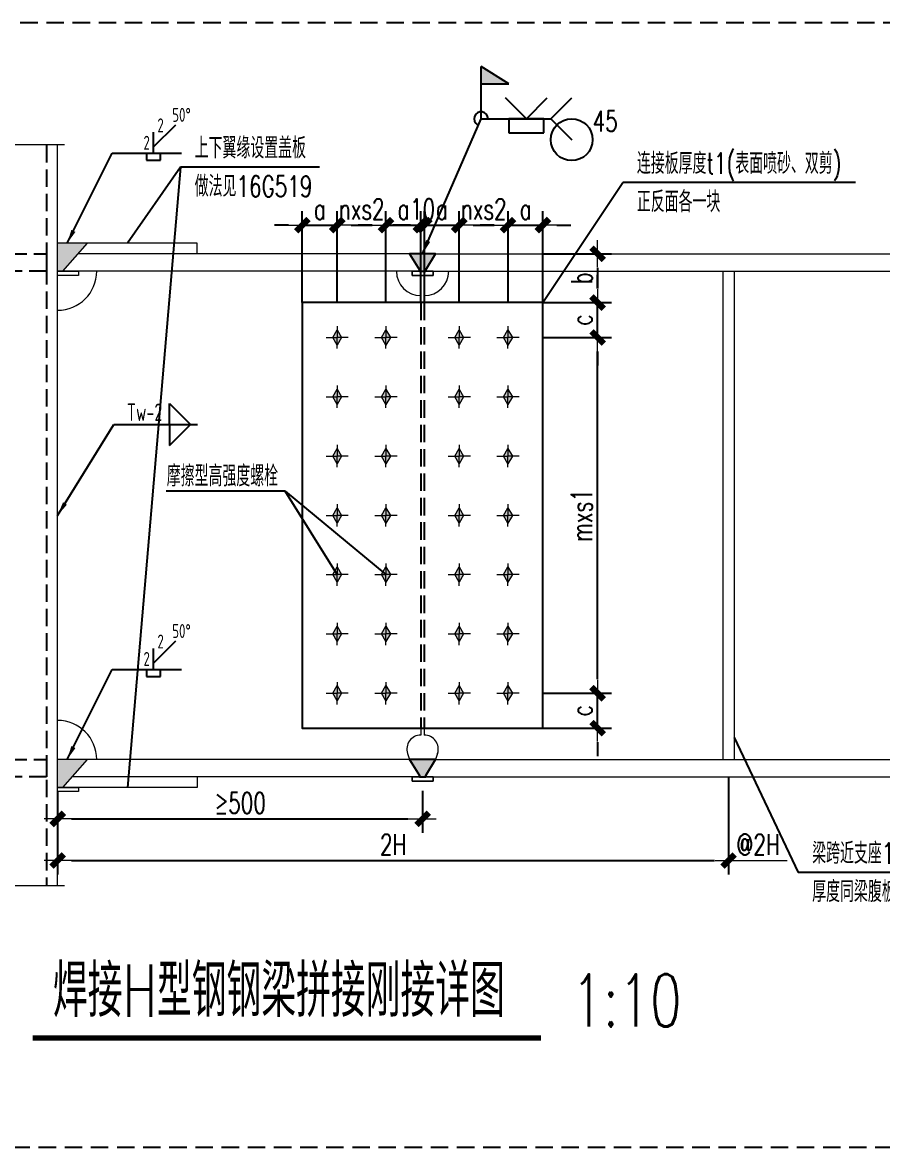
# Model space of a CAD drawing. Extents: x -1201378 to 2367219, y -619313 to 244905.
# Drawn here: x 485517 to 497851, y -420116 to -403988 of the extents above; entities that cross this region are included whole.
import ezdxf
from ezdxf.enums import TextEntityAlignment as Align

# ---------------------------------------------------------------- set-up
doc = ezdxf.new("R2010")
doc.units = 0
doc.header["$LTSCALE"] = 1000
for name, pattern in [('ACAD_ISO04W100', [30, 24, -3, 0, -3]), ('DASH', [0.35, 0.25, -0.1]), ('HIDDEN', [0.375, 0.25, -0.125])]:
    doc.linetypes.add(name, pattern=pattern)
doc.layers.get('0').update_dxf_attribs({"linetype": 'CONTINUOUS'})
doc.layers.get('Defpoints').update_dxf_attribs({"linetype": 'CONTINUOUS'})
for name, color, linetype, lineweight in [('S-dim', 81, 'CONTINUOUS', 0), ('S-GEN-TEXT', 41, 'CONTINUOUS', 13), ('中心线', 1, 'ACAD_ISO04W100', 0), ('主梁', 4, 'CONTINUOUS', 0), ('截断线', 7, 'CONTINUOUS', 0), ('柱', 2, 'CONTINUOUS', 0), ('螺栓', 8, 'CONTINUOUS', 0), ('连接板', 6, 'CONTINUOUS', 0)]:
    doc.layers.add(name, color=color, linetype=linetype, lineweight=lineweight)
for name, color, linetype in [('S-SHAPE2', 165, 'HIDDEN'), ('S-SS', 111, 'CONTINUOUS'), ('STXT_HF', 7, 'CONTINUOUS'), ('STXT_HF_TEXT', 7, 'CONTINUOUS'), ('拼接板', 41, 'CONTINUOUS')]:
    doc.layers.add(name, color=color, linetype=linetype)
doc.styles.add('K1', font='tj-romans1.shx', dxfattribs={"width": 0.7, "height": 500, "bigfont": 'tj-hztxt.shx'})
doc.styles.add('MSteel', font='tj-romand1.shx', dxfattribs={"width": 0.8, "bigfont": 'tj-hztxt.shx'})
doc.styles.add('SS1', font='tj-romans1.shx', dxfattribs={"width": 0.7, "bigfont": 'tj-hztxt1.shx'})
doc.styles.add('TSSD_Label', font='tssdeng.shx', dxfattribs={"width": 0.7, "bigfont": 'hztxt.shx'})
doc.dimstyles.new('MSteel_100.0_100.0_3.0', dxfattribs={"dimtxt": 300, "dimasz": 100, "dimexe": 100, "dimexo": 100, "dimgap": 100, "dimtad": 3, "dimdec": 0, "dimzin": 0, "dimdsep": 46, "dimtxsty": 'MSteel', "dimblk": 'ARCHTICK', "dimcen": 0.09, "dimadec": 0, "dimazin": 0, "dimtfac": 1, "dimtdec": 4, "dimtix": 1, "dimtmove": 2, "dimatfit": 3, "dimfxl": 1, "dimtolj": 1, "dimtzin": 0, "dimarcsym": 0})
doc.dimstyles.new('S-100', dxfattribs={"dimscale": 100, "dimtxt": 3, "dimasz": 2, "dimexe": 2, "dimexo": 0, "dimgap": 0.8, "dimtad": 1, "dimdec": 0, "dimzin": 0, "dimdsep": 46, "dimtxsty": 'SS1', "dimblk1": 'TT', "dimblk2": 'TT', "dimsah": 1, "dimcen": 1, "dimclrd": 256, "dimclre": 256, "dimclrt": 256, "dimadec": 0, "dimazin": 0, "dimtfac": 1, "dimtdec": 0, "dimtix": 1, "dimtmove": 2, "dimatfit": 0, "dimldrblk": 'TT', "dimfxl": 2, "dimtolj": 1, "dimtzin": 0, "dimarcsym": 0})
doc.dimstyles.new('TSSD_LEADER_STYLE_200.0', dxfattribs={"dimtxt": 0.18, "dimasz": 200, "dimexe": 0.18, "dimexo": 0.0625, "dimgap": 0.09, "dimtad": 0, "dimtih": 1, "dimtoh": 1, "dimdec": 4, "dimzin": 0, "dimdsep": 46, "dimtxsty": 'Standard', "dimcen": 0.09, "dimadec": 0, "dimazin": 0, "dimtfac": 1, "dimtdec": 4, "dimtofl": 0, "dimtmove": 0, "dimatfit": 3, "dimfxl": 1, "dimtolj": 1, "dimtzin": 0, "dimarcsym": 0})

# ---------------------------------------------------------------- blocks, each defined once
blk = doc.blocks.new('_ArchTick')
at = {"color": 0, "linetype": 'ByBlock', "const_width": 0.5}
blk.add_lwpolyline([(-0.71, -0.71), (0.71, 0.71)], dxfattribs=at)
blk = doc.blocks.new('TT')
blk.add_line((-0.969, 0), (0.969, 0))
at = {"const_width": 0.45}
blk.add_lwpolyline([(-0.442, -0.442), (0.442, 0.442)], dxfattribs=at)
blk = doc.blocks.new('*D6674')
at = {"layer": 'Defpoints', "color": 0, "transparency": 16777216}
for p in [(338311, -520111), (339096, -520111), (338311, -520611)]:
    blk.add_point(p, dxfattribs=at)
at = {"layer": 'S-dim', "lineweight": -2, "transparency": 16777216}
for p, q in [((339096, -519911), (339096, -519711)), ((338311, -520111), (339296, -520111)), ((339096, -520611), (339096, -520111)), ((338311, -520611), (339296, -520611)), ((339096, -520811), (339096, -521011))]:
    blk.add_line(p, q, dxfattribs=at)
at = {"layer": 'S-dim', "lineweight": -2, "transparency": 16777216, "xscale": 200, "yscale": 200, "zscale": 200}
for p, rotation in [((339096, -520111), 270), ((339096, -520611), 90)]:
    blk.add_blockref('TT', p, dxfattribs=dict(at, rotation=rotation))
at = {"layer": 'S-dim', "transparency": 16777216, "insert": (338866, -520361), "char_height": 300, "attachment_point": 5, "rotation": 90, "style": 'SS1'}
blk.add_mtext('\\A1;c', dxfattribs=at)
blk = doc.blocks.new('*D6675')
at = {"layer": 'Defpoints', "color": 0, "transparency": 16777216}
for p in [(338311, -515011), (339096, -515011), (338311, -520111)]:
    blk.add_point(p, dxfattribs=at)
at = {"layer": 'S-dim', "lineweight": -2, "transparency": 16777216}
for p, q in [((338311, -515011), (339296, -515011)), ((339096, -519911), (339096, -515211)), ((338311, -520111), (339296, -520111))]:
    blk.add_line(p, q, dxfattribs=at)
at = {"layer": 'S-dim', "lineweight": -2, "transparency": 16777216, "xscale": 200, "yscale": 200, "zscale": 200}
for p, rotation in [((339096, -515011), 90), ((339096, -520111), 270)]:
    blk.add_blockref('TT', p, dxfattribs=dict(at, rotation=rotation))
at = {"layer": 'S-dim', "transparency": 16777216, "insert": (338866, -517561), "char_height": 300, "attachment_point": 5, "rotation": 90, "style": 'SS1'}
blk.add_mtext('\\A1;mxs1', dxfattribs=at)
blk = doc.blocks.new('*D6676')
at = {"layer": 'Defpoints', "color": 0, "transparency": 16777216}
for p in [(338311, -514511), (339096, -514511), (338311, -515011)]:
    blk.add_point(p, dxfattribs=at)
at = {"layer": 'S-dim', "lineweight": -2, "transparency": 16777216}
for p, q in [((339096, -514311), (339096, -514111)), ((338311, -514511), (339296, -514511)), ((339096, -515011), (339096, -514511)), ((338311, -515011), (339296, -515011)), ((339096, -515211), (339096, -515411))]:
    blk.add_line(p, q, dxfattribs=at)
at = {"layer": 'S-dim', "lineweight": -2, "transparency": 16777216, "xscale": 200, "yscale": 200, "zscale": 200}
for p, rotation in [((339096, -514511), 270), ((339096, -515011), 90)]:
    blk.add_blockref('TT', p, dxfattribs=dict(at, rotation=rotation))
at = {"layer": 'S-dim', "transparency": 16777216, "insert": (338866, -514761), "char_height": 300, "attachment_point": 5, "rotation": 90, "style": 'SS1'}
blk.add_mtext('\\A1;c', dxfattribs=at)
blk = doc.blocks.new('*D6668')
at = {"layer": 'Defpoints', "color": 0, "transparency": 16777216}
for p in [(338311, -513811), (338311, -514511), (339096, -514511)]:
    blk.add_point(p, dxfattribs=at)
at = {"layer": 'S-dim', "lineweight": -2, "transparency": 16777216}
for p, q in [((338311, -513811), (339296, -513811)), ((339096, -514011), (339096, -514311)), ((338311, -514511), (339296, -514511))]:
    blk.add_line(p, q, dxfattribs=at)
at = {"layer": 'S-dim', "lineweight": -2, "transparency": 16777216, "xscale": 200, "yscale": 200, "zscale": 200}
for p, rotation in [((339096, -513811), 90), ((339096, -514511), 270)]:
    blk.add_blockref('TT', p, dxfattribs=dict(at, rotation=rotation))
at = {"layer": 'S-dim', "transparency": 16777216, "insert": (338866, -514161), "char_height": 300, "attachment_point": 5, "rotation": 90, "style": 'SS1'}
blk.add_mtext('\\A1;b', dxfattribs=at)
blk = doc.blocks.new('*D6669')
at = {"layer": 'Defpoints', "color": 0, "transparency": 16777216}
for p in [(335361, -513401), (334861, -514511), (335361, -514511)]:
    blk.add_point(p, dxfattribs=at)
at = {"layer": 'S-dim', "lineweight": -2, "transparency": 16777216}
for p, q in [((334861, -514511), (334861, -513201)), ((335361, -514511), (335361, -513201)), ((334661, -513401), (334461, -513401)), ((334861, -513401), (335361, -513401)), ((335561, -513401), (335761, -513401))]:
    blk.add_line(p, q, dxfattribs=at)
at = {"layer": 'S-dim', "lineweight": -2, "transparency": 16777216, "xscale": 200, "yscale": 200, "zscale": 200}
blk.add_blockref('TT', (334861, -513401), dxfattribs=at)
at = {"layer": 'S-dim', "lineweight": -2, "transparency": 16777216, "xscale": 200, "yscale": 200, "zscale": 200, "rotation": 180}
blk.add_blockref('TT', (335361, -513401), dxfattribs=at)
at = {"layer": 'S-dim', "transparency": 16777216, "insert": (335111, -513171), "char_height": 300, "attachment_point": 5, "style": 'SS1'}
blk.add_mtext('\\A1;a', dxfattribs=at)
blk = doc.blocks.new('*D6582')
at = {"layer": 'Defpoints', "color": 0, "transparency": 16777216}
for p in [(336611, -513401), (336561, -514511), (336611, -514511)]:
    blk.add_point(p, dxfattribs=at)
at = {"layer": 'S-dim', "lineweight": -2, "transparency": 16777216}
for p, q in [((336561, -514511), (336561, -513201)), ((336611, -514511), (336611, -513201)), ((336361, -513401), (336161, -513401)), ((336561, -513401), (336611, -513401)), ((336811, -513401), (337011, -513401))]:
    blk.add_line(p, q, dxfattribs=at)
at = {"layer": 'S-dim', "lineweight": -2, "transparency": 16777216, "xscale": 200, "yscale": 200, "zscale": 200}
blk.add_blockref('TT', (336561, -513401), dxfattribs=at)
at = {"layer": 'S-dim', "lineweight": -2, "transparency": 16777216, "xscale": 200, "yscale": 200, "zscale": 200, "rotation": 180}
blk.add_blockref('TT', (336611, -513401), dxfattribs=at)
at = {"layer": 'S-dim', "transparency": 16777216, "insert": (336586, -513171), "char_height": 300, "attachment_point": 5, "style": 'SS1'}
blk.add_mtext('\\A1;10', dxfattribs=at)
blk = doc.blocks.new('*D6583')
at = {"layer": 'Defpoints', "color": 0, "transparency": 16777216}
for p in [(337111, -513401), (336611, -514511), (337111, -514511)]:
    blk.add_point(p, dxfattribs=at)
at = {"layer": 'S-dim', "lineweight": -2, "transparency": 16777216}
for p, q in [((336611, -514511), (336611, -513201)), ((337111, -514511), (337111, -513201)), ((336411, -513401), (336211, -513401)), ((336611, -513401), (337111, -513401)), ((337311, -513401), (337511, -513401))]:
    blk.add_line(p, q, dxfattribs=at)
at = {"layer": 'S-dim', "lineweight": -2, "transparency": 16777216, "xscale": 200, "yscale": 200, "zscale": 200}
blk.add_blockref('TT', (336611, -513401), dxfattribs=at)
at = {"layer": 'S-dim', "lineweight": -2, "transparency": 16777216, "xscale": 200, "yscale": 200, "zscale": 200, "rotation": 180}
blk.add_blockref('TT', (337111, -513401), dxfattribs=at)
at = {"layer": 'S-dim', "transparency": 16777216, "insert": (336861, -513171), "char_height": 300, "attachment_point": 5, "style": 'SS1'}
blk.add_mtext('\\A1;a', dxfattribs=at)
blk = doc.blocks.new('*D6670')
at = {"layer": 'Defpoints', "color": 0, "transparency": 16777216}
for p in [(337811, -513401), (337111, -514511), (337811, -514511)]:
    blk.add_point(p, dxfattribs=at)
at = {"layer": 'S-dim', "lineweight": -2, "transparency": 16777216}
for p, q in [((337111, -514511), (337111, -513201)), ((337811, -514511), (337811, -513201)), ((337311, -513401), (337611, -513401))]:
    blk.add_line(p, q, dxfattribs=at)
at = {"layer": 'S-dim', "lineweight": -2, "transparency": 16777216, "xscale": 200, "yscale": 200, "zscale": 200, "rotation": 180}
blk.add_blockref('TT', (337111, -513401), dxfattribs=at)
at = {"layer": 'S-dim', "lineweight": -2, "transparency": 16777216, "xscale": 200, "yscale": 200, "zscale": 200}
blk.add_blockref('TT', (337811, -513401), dxfattribs=at)
at = {"layer": 'S-dim', "transparency": 16777216, "insert": (337461, -513171), "char_height": 300, "attachment_point": 5, "style": 'SS1'}
blk.add_mtext('\\A1;nxs2', dxfattribs=at)
blk = doc.blocks.new('*D6584')
at = {"layer": 'Defpoints', "color": 0, "transparency": 16777216}
for p in [(338311, -513401), (337811, -514511), (338311, -514511)]:
    blk.add_point(p, dxfattribs=at)
at = {"layer": 'S-dim', "lineweight": -2, "transparency": 16777216}
for p, q in [((337811, -514511), (337811, -513201)), ((338311, -514511), (338311, -513201)), ((337611, -513401), (337411, -513401)), ((337811, -513401), (338311, -513401)), ((338511, -513401), (338711, -513401))]:
    blk.add_line(p, q, dxfattribs=at)
at = {"layer": 'S-dim', "lineweight": -2, "transparency": 16777216, "xscale": 200, "yscale": 200, "zscale": 200}
blk.add_blockref('TT', (337811, -513401), dxfattribs=at)
at = {"layer": 'S-dim', "lineweight": -2, "transparency": 16777216, "xscale": 200, "yscale": 200, "zscale": 200, "rotation": 180}
blk.add_blockref('TT', (338311, -513401), dxfattribs=at)
at = {"layer": 'S-dim', "transparency": 16777216, "insert": (338061, -513171), "char_height": 300, "attachment_point": 5, "style": 'SS1'}
blk.add_mtext('\\A1;a', dxfattribs=at)
blk = doc.blocks.new('*D6671')
at = {"layer": 'Defpoints', "color": 0, "transparency": 16777216}
for p in [(336061, -513401), (335361, -514511), (336061, -514511)]:
    blk.add_point(p, dxfattribs=at)
at = {"layer": 'S-dim', "lineweight": -2, "transparency": 16777216}
for p, q in [((335361, -514511), (335361, -513201)), ((336061, -514511), (336061, -513201)), ((335561, -513401), (335861, -513401))]:
    blk.add_line(p, q, dxfattribs=at)
at = {"layer": 'S-dim', "lineweight": -2, "transparency": 16777216, "xscale": 200, "yscale": 200, "zscale": 200, "rotation": 180}
blk.add_blockref('TT', (335361, -513401), dxfattribs=at)
at = {"layer": 'S-dim', "lineweight": -2, "transparency": 16777216, "xscale": 200, "yscale": 200, "zscale": 200}
blk.add_blockref('TT', (336061, -513401), dxfattribs=at)
at = {"layer": 'S-dim', "transparency": 16777216, "insert": (335711, -513171), "char_height": 300, "attachment_point": 5, "style": 'SS1'}
blk.add_mtext('\\A1;nxs2', dxfattribs=at)
blk = doc.blocks.new('*D6585')
at = {"layer": 'Defpoints', "color": 0, "transparency": 16777216}
for p in [(336561, -513401), (336061, -514511), (336561, -514511)]:
    blk.add_point(p, dxfattribs=at)
at = {"layer": 'S-dim', "lineweight": -2, "transparency": 16777216}
for p, q in [((336061, -514511), (336061, -513201)), ((336561, -514511), (336561, -513201)), ((335861, -513401), (335661, -513401)), ((336061, -513401), (336561, -513401)), ((336761, -513401), (336961, -513401))]:
    blk.add_line(p, q, dxfattribs=at)
at = {"layer": 'S-dim', "lineweight": -2, "transparency": 16777216, "xscale": 200, "yscale": 200, "zscale": 200}
blk.add_blockref('TT', (336061, -513401), dxfattribs=at)
at = {"layer": 'S-dim', "lineweight": -2, "transparency": 16777216, "xscale": 200, "yscale": 200, "zscale": 200, "rotation": 180}
blk.add_blockref('TT', (336561, -513401), dxfattribs=at)
at = {"layer": 'S-dim', "transparency": 16777216, "insert": (336311, -513171), "char_height": 300, "attachment_point": 5, "style": 'SS1'}
blk.add_mtext('\\A1;a', dxfattribs=at)
blk = doc.blocks.new('_WELD001')
at = {"linetype": 'ByBlock'}
blk.add_hatch(color=0, dxfattribs=at).paths.add_polyline_path([(0, 1.5), (0, 1), (0.8, 1)])
at = {"color": 0, "linetype": 'ByBlock'}
for p, q in [((0, 0), (0, 1.5)), ((0.8, 1), (0, 1.5)), ((0, 1), (0.8, 1))]:
    blk.add_line(p, q, dxfattribs=at)
blk = doc.blocks.new('*D6672')
at = {"layer": 'Defpoints', "color": 0, "transparency": 16777216}
for p in [(331352, -521508), (336586, -521508), (336586, -521913)]:
    blk.add_point(p, dxfattribs=at)
at = {"layer": 'S-dim', "lineweight": -2, "transparency": 16777216}
for p, q in [((331352, -521508), (331352, -522113)), ((336586, -521508), (336586, -522113)), ((331552, -521913), (336386, -521913))]:
    blk.add_line(p, q, dxfattribs=at)
at = {"layer": 'S-dim', "lineweight": -2, "transparency": 16777216, "xscale": 200, "yscale": 200, "zscale": 200, "rotation": 180}
blk.add_blockref('TT', (331352, -521913), dxfattribs=at)
at = {"layer": 'S-dim', "lineweight": -2, "transparency": 16777216, "xscale": 200, "yscale": 200, "zscale": 200}
blk.add_blockref('TT', (336586, -521913), dxfattribs=at)
at = {"layer": 'S-dim', "transparency": 16777216, "insert": (333969, -521683), "char_height": 300, "attachment_point": 5, "style": 'SS1'}
blk.add_mtext('\\A1;≥500', dxfattribs=at)
blk = doc.blocks.new('_WELD008')
at = {"color": 0, "linetype": 'ByBlock'}
for p, q in [((0, 0.3), (1.061, 1.361)), ((0, 0), (0, 1))]:
    blk.add_line(p, q, dxfattribs=at)
for tag, p in [('C', (1.286, 1.416)), ('B', (0.288, 0.856)), ('A', (-0.303, -0.009))]:
    blk.add_attdef(tag, text='', height=0.8, dxfattribs=at).set_placement(p, align=Align.CENTER)
blk = doc.blocks.new('_WELD002')
at = {"color": 0, "linetype": 'ByBlock'}
for p, q in [((0.5, 1), (0, 1)), ((0.5, 0), (0.5, 1)), ((0, 0), (0.5, 0))]:
    blk.add_line(p, q, dxfattribs=at)
blk = doc.blocks.new('_WELD004')
at = {"color": 0, "linetype": 'ByBlock'}
for p, q in [((0, 1), (1, 0)), ((0, 0), (0, 1))]:
    blk.add_line(p, q, dxfattribs=at)
blk = doc.blocks.new('*D6673')
at = {"layer": 'Defpoints', "color": 0, "transparency": 16777216}
for p in [(340974, -521311), (331352, -522105), (340974, -522510)]:
    blk.add_point(p, dxfattribs=at)
at = {"layer": 'S-dim', "lineweight": -2, "transparency": 16777216}
for p, q in [((340974, -521311), (340974, -522710)), ((331352, -522105), (331352, -522710)), ((331552, -522510), (340774, -522510))]:
    blk.add_line(p, q, dxfattribs=at)
at = {"layer": 'S-dim', "lineweight": -2, "transparency": 16777216, "xscale": 200, "yscale": 200, "zscale": 200, "rotation": 180}
blk.add_blockref('TT', (331352, -522510), dxfattribs=at)
at = {"layer": 'S-dim', "lineweight": -2, "transparency": 16777216, "xscale": 200, "yscale": 200, "zscale": 200}
blk.add_blockref('TT', (340974, -522510), dxfattribs=at)
at = {"layer": 'S-dim', "transparency": 16777216, "insert": (336163, -522280), "char_height": 300, "attachment_point": 5, "style": 'SS1'}
blk.add_mtext('\\A1;2H', dxfattribs=at)
blk = doc.blocks.new('刚节点8')
at = {"layer": '拼接板', "ltscale": 0.2}
for points in [[(331351.6, -513660.9), (331351.6, -514060.9), (331425.8, -514060.9), (331777.8, -513660.9)], [(336399.5, -513810.9), (336540.6, -514040.9), (336540.6, -514060.9), (336630.6, -514060.9), (336630.6, -514040.9), (336771.6, -513810.9)], [(331351.6, -521060.9), (331351.6, -521460.9), (331425.8, -521460.9), (331777.8, -521060.9)], [(336399.5, -521060.9), (336540.6, -521290.9), (336540.6, -521310.9), (336630.6, -521310.9), (336630.6, -521290.9), (336771.6, -521060.9)]]:
    blk.add_hatch(color=256, dxfattribs=at).paths.add_polyline_path(points)
at = {"layer": '螺栓', "linetype": 'Continuous', "lineweight": 0}
h = blk.add_hatch(color=8, dxfattribs=at)
h.paths.add_polyline_path([(335360.6, -514900.9), (335297.1, -515010.9), (335360.6, -515010.9)])
h.paths.add_polyline_path([(335360.6, -514900.9), (335360.6, -515010.9), (335424.1, -515010.9)])
h.paths.add_polyline_path([(335424.1, -515010.9), (335360.6, -515010.9), (335360.6, -515120.9)])
h.paths.add_polyline_path([(335360.6, -515010.9), (335297.1, -515010.9), (335360.6, -515120.9)])
h = blk.add_hatch(color=8, dxfattribs=at)
h.paths.add_polyline_path([(336060.6, -514900.9), (335997.1, -515010.9), (336060.6, -515010.9)])
h.paths.add_polyline_path([(336060.6, -514900.9), (336060.6, -515010.9), (336124.1, -515010.9)])
h.paths.add_polyline_path([(336124.1, -515010.9), (336060.6, -515010.9), (336060.6, -515120.9)])
h.paths.add_polyline_path([(336060.6, -515010.9), (335997.1, -515010.9), (336060.6, -515120.9)])
h = blk.add_hatch(color=8, dxfattribs=at)
h.paths.add_polyline_path([(337110.6, -514900.9), (337047.1, -515010.9), (337110.6, -515010.9)])
h.paths.add_polyline_path([(337110.6, -514900.9), (337110.6, -515010.9), (337174.1, -515010.9)])
h.paths.add_polyline_path([(337174.1, -515010.9), (337110.6, -515010.9), (337110.6, -515120.9)])
h.paths.add_polyline_path([(337110.6, -515010.9), (337047.1, -515010.9), (337110.6, -515120.9)])
h = blk.add_hatch(color=8, dxfattribs=at)
h.paths.add_polyline_path([(337810.6, -514900.9), (337747.1, -515010.9), (337810.6, -515010.9)])
h.paths.add_polyline_path([(337810.6, -514900.9), (337810.6, -515010.9), (337874.1, -515010.9)])
h.paths.add_polyline_path([(337874.1, -515010.9), (337810.6, -515010.9), (337810.6, -515120.9)])
h.paths.add_polyline_path([(337810.6, -515010.9), (337747.1, -515010.9), (337810.6, -515120.9)])
h = blk.add_hatch(color=8, dxfattribs=at)
h.paths.add_polyline_path([(335360.6, -515750.9), (335297.1, -515860.9), (335360.6, -515860.9)])
h.paths.add_polyline_path([(335360.6, -515750.9), (335360.6, -515860.9), (335424.1, -515860.9)])
h.paths.add_polyline_path([(335424.1, -515860.9), (335360.6, -515860.9), (335360.6, -515970.9)])
h.paths.add_polyline_path([(335360.6, -515860.9), (335297.1, -515860.9), (335360.6, -515970.9)])
h = blk.add_hatch(color=8, dxfattribs=at)
h.paths.add_polyline_path([(336060.6, -515750.9), (335997.1, -515860.9), (336060.6, -515860.9)])
h.paths.add_polyline_path([(336060.6, -515750.9), (336060.6, -515860.9), (336124.1, -515860.9)])
h.paths.add_polyline_path([(336124.1, -515860.9), (336060.6, -515860.9), (336060.6, -515970.9)])
h.paths.add_polyline_path([(336060.6, -515860.9), (335997.1, -515860.9), (336060.6, -515970.9)])
h = blk.add_hatch(color=8, dxfattribs=at)
h.paths.add_polyline_path([(337110.6, -515750.9), (337047.1, -515860.9), (337110.6, -515860.9)])
h.paths.add_polyline_path([(337110.6, -515750.9), (337110.6, -515860.9), (337174.1, -515860.9)])
h.paths.add_polyline_path([(337174.1, -515860.9), (337110.6, -515860.9), (337110.6, -515970.9)])
h.paths.add_polyline_path([(337110.6, -515860.9), (337047.1, -515860.9), (337110.6, -515970.9)])
h = blk.add_hatch(color=8, dxfattribs=at)
h.paths.add_polyline_path([(337810.6, -515750.9), (337747.1, -515860.9), (337810.6, -515860.9)])
h.paths.add_polyline_path([(337810.6, -515750.9), (337810.6, -515860.9), (337874.1, -515860.9)])
h.paths.add_polyline_path([(337874.1, -515860.9), (337810.6, -515860.9), (337810.6, -515970.9)])
h.paths.add_polyline_path([(337810.6, -515860.9), (337747.1, -515860.9), (337810.6, -515970.9)])
h = blk.add_hatch(color=8, dxfattribs=at)
h.paths.add_polyline_path([(335360.6, -516600.9), (335297.1, -516710.9), (335360.6, -516710.9)])
h.paths.add_polyline_path([(335360.6, -516600.9), (335360.6, -516710.9), (335424.1, -516710.9)])
h.paths.add_polyline_path([(335424.1, -516710.9), (335360.6, -516710.9), (335360.6, -516820.9)])
h.paths.add_polyline_path([(335360.6, -516710.9), (335297.1, -516710.9), (335360.6, -516820.9)])
h = blk.add_hatch(color=8, dxfattribs=at)
h.paths.add_polyline_path([(336060.6, -516600.9), (335997.1, -516710.9), (336060.6, -516710.9)])
h.paths.add_polyline_path([(336060.6, -516600.9), (336060.6, -516710.9), (336124.1, -516710.9)])
h.paths.add_polyline_path([(336124.1, -516710.9), (336060.6, -516710.9), (336060.6, -516820.9)])
h.paths.add_polyline_path([(336060.6, -516710.9), (335997.1, -516710.9), (336060.6, -516820.9)])
h = blk.add_hatch(color=8, dxfattribs=at)
h.paths.add_polyline_path([(337110.6, -516600.9), (337047.1, -516710.9), (337110.6, -516710.9)])
h.paths.add_polyline_path([(337110.6, -516600.9), (337110.6, -516710.9), (337174.1, -516710.9)])
h.paths.add_polyline_path([(337174.1, -516710.9), (337110.6, -516710.9), (337110.6, -516820.9)])
h.paths.add_polyline_path([(337110.6, -516710.9), (337047.1, -516710.9), (337110.6, -516820.9)])
h = blk.add_hatch(color=8, dxfattribs=at)
h.paths.add_polyline_path([(337810.6, -516600.9), (337747.1, -516710.9), (337810.6, -516710.9)])
h.paths.add_polyline_path([(337810.6, -516600.9), (337810.6, -516710.9), (337874.1, -516710.9)])
h.paths.add_polyline_path([(337874.1, -516710.9), (337810.6, -516710.9), (337810.6, -516820.9)])
h.paths.add_polyline_path([(337810.6, -516710.9), (337747.1, -516710.9), (337810.6, -516820.9)])
h = blk.add_hatch(color=8, dxfattribs=at)
h.paths.add_polyline_path([(335360.6, -517450.9), (335297.1, -517560.9), (335360.6, -517560.9)])
h.paths.add_polyline_path([(335360.6, -517450.9), (335360.6, -517560.9), (335424.1, -517560.9)])
h.paths.add_polyline_path([(335424.1, -517560.9), (335360.6, -517560.9), (335360.6, -517670.9)])
h.paths.add_polyline_path([(335360.6, -517560.9), (335297.1, -517560.9), (335360.6, -517670.9)])
h = blk.add_hatch(color=8, dxfattribs=at)
h.paths.add_polyline_path([(336060.6, -517450.9), (335997.1, -517560.9), (336060.6, -517560.9)])
h.paths.add_polyline_path([(336060.6, -517450.9), (336060.6, -517560.9), (336124.1, -517560.9)])
h.paths.add_polyline_path([(336124.1, -517560.9), (336060.6, -517560.9), (336060.6, -517670.9)])
h.paths.add_polyline_path([(336060.6, -517560.9), (335997.1, -517560.9), (336060.6, -517670.9)])
h = blk.add_hatch(color=8, dxfattribs=at)
h.paths.add_polyline_path([(337110.6, -517450.9), (337047.1, -517560.9), (337110.6, -517560.9)])
h.paths.add_polyline_path([(337110.6, -517450.9), (337110.6, -517560.9), (337174.1, -517560.9)])
h.paths.add_polyline_path([(337174.1, -517560.9), (337110.6, -517560.9), (337110.6, -517670.9)])
h.paths.add_polyline_path([(337110.6, -517560.9), (337047.1, -517560.9), (337110.6, -517670.9)])
h = blk.add_hatch(color=8, dxfattribs=at)
h.paths.add_polyline_path([(337810.6, -517450.9), (337747.1, -517560.9), (337810.6, -517560.9)])
h.paths.add_polyline_path([(337810.6, -517450.9), (337810.6, -517560.9), (337874.1, -517560.9)])
h.paths.add_polyline_path([(337874.1, -517560.9), (337810.6, -517560.9), (337810.6, -517670.9)])
h.paths.add_polyline_path([(337810.6, -517560.9), (337747.1, -517560.9), (337810.6, -517670.9)])
h = blk.add_hatch(color=8, dxfattribs=at)
h.paths.add_polyline_path([(335360.6, -518300.9), (335297.1, -518410.9), (335360.6, -518410.9)])
h.paths.add_polyline_path([(335360.6, -518300.9), (335360.6, -518410.9), (335424.1, -518410.9)])
h.paths.add_polyline_path([(335424.1, -518410.9), (335360.6, -518410.9), (335360.6, -518520.9)])
h.paths.add_polyline_path([(335360.6, -518410.9), (335297.1, -518410.9), (335360.6, -518520.9)])
h = blk.add_hatch(color=8, dxfattribs=at)
h.paths.add_polyline_path([(336060.6, -518300.9), (335997.1, -518410.9), (336060.6, -518410.9)])
h.paths.add_polyline_path([(336060.6, -518300.9), (336060.6, -518410.9), (336124.1, -518410.9)])
h.paths.add_polyline_path([(336124.1, -518410.9), (336060.6, -518410.9), (336060.6, -518520.9)])
h.paths.add_polyline_path([(336060.6, -518410.9), (335997.1, -518410.9), (336060.6, -518520.9)])
h = blk.add_hatch(color=8, dxfattribs=at)
h.paths.add_polyline_path([(337110.6, -518300.9), (337047.1, -518410.9), (337110.6, -518410.9)])
h.paths.add_polyline_path([(337110.6, -518300.9), (337110.6, -518410.9), (337174.1, -518410.9)])
h.paths.add_polyline_path([(337174.1, -518410.9), (337110.6, -518410.9), (337110.6, -518520.9)])
h.paths.add_polyline_path([(337110.6, -518410.9), (337047.1, -518410.9), (337110.6, -518520.9)])
h = blk.add_hatch(color=8, dxfattribs=at)
h.paths.add_polyline_path([(337810.6, -518300.9), (337747.1, -518410.9), (337810.6, -518410.9)])
h.paths.add_polyline_path([(337810.6, -518300.9), (337810.6, -518410.9), (337874.1, -518410.9)])
h.paths.add_polyline_path([(337874.1, -518410.9), (337810.6, -518410.9), (337810.6, -518520.9)])
h.paths.add_polyline_path([(337810.6, -518410.9), (337747.1, -518410.9), (337810.6, -518520.9)])
h = blk.add_hatch(color=8, dxfattribs=at)
h.paths.add_polyline_path([(335360.6, -519150.9), (335297.1, -519260.9), (335360.6, -519260.9)])
h.paths.add_polyline_path([(335360.6, -519150.9), (335360.6, -519260.9), (335424.1, -519260.9)])
h.paths.add_polyline_path([(335424.1, -519260.9), (335360.6, -519260.9), (335360.6, -519370.9)])
h.paths.add_polyline_path([(335360.6, -519260.9), (335297.1, -519260.9), (335360.6, -519370.9)])
h = blk.add_hatch(color=8, dxfattribs=at)
h.paths.add_polyline_path([(336060.6, -519150.9), (335997.1, -519260.9), (336060.6, -519260.9)])
h.paths.add_polyline_path([(336060.6, -519150.9), (336060.6, -519260.9), (336124.1, -519260.9)])
h.paths.add_polyline_path([(336124.1, -519260.9), (336060.6, -519260.9), (336060.6, -519370.9)])
h.paths.add_polyline_path([(336060.6, -519260.9), (335997.1, -519260.9), (336060.6, -519370.9)])
h = blk.add_hatch(color=8, dxfattribs=at)
h.paths.add_polyline_path([(337110.6, -519150.9), (337047.1, -519260.9), (337110.6, -519260.9)])
h.paths.add_polyline_path([(337110.6, -519150.9), (337110.6, -519260.9), (337174.1, -519260.9)])
h.paths.add_polyline_path([(337174.1, -519260.9), (337110.6, -519260.9), (337110.6, -519370.9)])
h.paths.add_polyline_path([(337110.6, -519260.9), (337047.1, -519260.9), (337110.6, -519370.9)])
h = blk.add_hatch(color=8, dxfattribs=at)
h.paths.add_polyline_path([(337810.6, -519150.9), (337747.1, -519260.9), (337810.6, -519260.9)])
h.paths.add_polyline_path([(337810.6, -519150.9), (337810.6, -519260.9), (337874.1, -519260.9)])
h.paths.add_polyline_path([(337874.1, -519260.9), (337810.6, -519260.9), (337810.6, -519370.9)])
h.paths.add_polyline_path([(337810.6, -519260.9), (337747.1, -519260.9), (337810.6, -519370.9)])
h = blk.add_hatch(color=8, dxfattribs=at)
h.paths.add_polyline_path([(335360.6, -520000.9), (335297.1, -520110.9), (335360.6, -520110.9)])
h.paths.add_polyline_path([(335360.6, -520000.9), (335360.6, -520110.9), (335424.1, -520110.9)])
h.paths.add_polyline_path([(335424.1, -520110.9), (335360.6, -520110.9), (335360.6, -520220.9)])
h.paths.add_polyline_path([(335360.6, -520110.9), (335297.1, -520110.9), (335360.6, -520220.9)])
h = blk.add_hatch(color=8, dxfattribs=at)
h.paths.add_polyline_path([(336060.6, -520000.9), (335997.1, -520110.9), (336060.6, -520110.9)])
h.paths.add_polyline_path([(336060.6, -520000.9), (336060.6, -520110.9), (336124.1, -520110.9)])
h.paths.add_polyline_path([(336124.1, -520110.9), (336060.6, -520110.9), (336060.6, -520220.9)])
h.paths.add_polyline_path([(336060.6, -520110.9), (335997.1, -520110.9), (336060.6, -520220.9)])
h = blk.add_hatch(color=8, dxfattribs=at)
h.paths.add_polyline_path([(337110.6, -520000.9), (337047.1, -520110.9), (337110.6, -520110.9)])
h.paths.add_polyline_path([(337110.6, -520000.9), (337110.6, -520110.9), (337174.1, -520110.9)])
h.paths.add_polyline_path([(337174.1, -520110.9), (337110.6, -520110.9), (337110.6, -520220.9)])
h.paths.add_polyline_path([(337110.6, -520110.9), (337047.1, -520110.9), (337110.6, -520220.9)])
h = blk.add_hatch(color=8, dxfattribs=at)
h.paths.add_polyline_path([(337810.6, -520000.9), (337747.1, -520110.9), (337810.6, -520110.9)])
h.paths.add_polyline_path([(337810.6, -520000.9), (337810.6, -520110.9), (337874.1, -520110.9)])
h.paths.add_polyline_path([(337874.1, -520110.9), (337810.6, -520110.9), (337810.6, -520220.9)])
h.paths.add_polyline_path([(337810.6, -520110.9), (337747.1, -520110.9), (337810.6, -520220.9)])
at = {"layer": 'S-dim'}
blk.add_line((340974.3, -522509.9), (341816, -522509.9), dxfattribs=at)
at = {"layer": 'S-GEN-TEXT', "const_width": 75}
blk.add_lwpolyline([(330991.7, -525055.2), (338283.2, -525055.2)], dxfattribs=at)
at = {"layer": 'S-SHAPE2'}
blk.add_lwpolyline([(323316.3, -510495.3), (366578.5, -510495.3), (366578.5, -526623.4), (323316.3, -526623.4)], close=True, dxfattribs=at)
at = {"layer": 'S-SS'}
for p, q in [((333113.8, -512568.1), (332351.6, -513660.9)), ((333113.8, -512568.1), (332351.6, -521460.9)), ((335107.1, -512568.1), (333113.8, -512568.1)), ((342794.3, -512790.3), (339455.3, -512790.3)), ((334612.9, -517212.9), (332909.5, -517212.9)), ((335360.6, -518410.9), (334612.9, -517212.9)), ((334612.9, -517212.9), (336060.6, -518410.9)), ((341054.1, -520746.7), (341969.9, -522680.3)), ((346612.5, -522680.3), (341969.9, -522680.3))]:
    blk.add_line(p, q, dxfattribs=at)
at = {"layer": 'STXT_HF'}
for p, q in [((338074.1, -511875.4), (337774.1, -511575.4)), ((338074.1, -511875.4), (338374.1, -511575.4)), ((338424.1, -511875.4), (338724.1, -511575.4)), ((337424.1, -511875.4), (338424.1, -511875.4)), ((337824.1, -511875.4), (337824.1, -512075.4)), ((338324.1, -511875.4), (337824.1, -511875.4)), ((338324.1, -512075.4), (338324.1, -511875.4)), ((338424.1, -511875.4), (338724.1, -512175.4)), ((337824.1, -512075.4), (338324.1, -512075.4)), ((332135.1, -512369.4), (333128.6, -512369.4)), ((332156.8, -516257.7), (333356, -516257.7)), ((332135.1, -519769.4), (333128.6, -519769.4))]:
    blk.add_line(p, q, dxfattribs=at)
for points in [[(336399.5, -513810.9), (336540.6, -514040.9), (336540.6, -514060.9), (336630.6, -514060.9), (336630.6, -514040.9), (336771.6, -513810.9), (336399.5, -513810.9)], [(336399.5, -521060.9), (336540.6, -521290.9), (336540.6, -521310.9), (336630.6, -521310.9), (336630.6, -521290.9), (336771.6, -521060.9), (336399.5, -521060.9)]]:
    blk.add_lwpolyline(points, dxfattribs=at)
blk.add_circle((338724.1, -512175.4), 300, dxfattribs=at)
blk.add_arc((337424.1, -511875.4), 100, 0, 240, dxfattribs=at)
at = {"layer": '中心线', "color": 1, "linetype": 'ACAD_ISO04W100', "lineweight": 0}
for p, q in [((335360.6, -514850.9), (335360.6, -515010.9)), ((336060.6, -514850.9), (336060.6, -515010.9)), ((337110.6, -514850.9), (337110.6, -515010.9)), ((337810.6, -514850.9), (337810.6, -515010.9)), ((335200.6, -515010.9), (335360.6, -515010.9)), ((335520.6, -515010.9), (335360.6, -515010.9)), ((335360.6, -515170.9), (335360.6, -515010.9)), ((335900.6, -515010.9), (336060.6, -515010.9)), ((336220.6, -515010.9), (336060.6, -515010.9)), ((336060.6, -515170.9), (336060.6, -515010.9)), ((336950.6, -515010.9), (337110.6, -515010.9)), ((337270.6, -515010.9), (337110.6, -515010.9)), ((337110.6, -515170.9), (337110.6, -515010.9)), ((337650.6, -515010.9), (337810.6, -515010.9)), ((337970.6, -515010.9), (337810.6, -515010.9)), ((337810.6, -515170.9), (337810.6, -515010.9)), ((335360.6, -515700.9), (335360.6, -515860.9)), ((336060.6, -515700.9), (336060.6, -515860.9)), ((337110.6, -515700.9), (337110.6, -515860.9)), ((337810.6, -515700.9), (337810.6, -515860.9)), ((335200.6, -515860.9), (335360.6, -515860.9)), ((335520.6, -515860.9), (335360.6, -515860.9)), ((335360.6, -516020.9), (335360.6, -515860.9)), ((335900.6, -515860.9), (336060.6, -515860.9)), ((336220.6, -515860.9), (336060.6, -515860.9)), ((336060.6, -516020.9), (336060.6, -515860.9)), ((336950.6, -515860.9), (337110.6, -515860.9)), ((337270.6, -515860.9), (337110.6, -515860.9)), ((337110.6, -516020.9), (337110.6, -515860.9)), ((337650.6, -515860.9), (337810.6, -515860.9)), ((337970.6, -515860.9), (337810.6, -515860.9)), ((337810.6, -516020.9), (337810.6, -515860.9)), ((335360.6, -516550.9), (335360.6, -516710.9)), ((336060.6, -516550.9), (336060.6, -516710.9)), ((337110.6, -516550.9), (337110.6, -516710.9)), ((337810.6, -516550.9), (337810.6, -516710.9)), ((335200.6, -516710.9), (335360.6, -516710.9)), ((335520.6, -516710.9), (335360.6, -516710.9)), ((335360.6, -516870.9), (335360.6, -516710.9)), ((335900.6, -516710.9), (336060.6, -516710.9)), ((336220.6, -516710.9), (336060.6, -516710.9)), ((336060.6, -516870.9), (336060.6, -516710.9)), ((336950.6, -516710.9), (337110.6, -516710.9)), ((337270.6, -516710.9), (337110.6, -516710.9)), ((337110.6, -516870.9), (337110.6, -516710.9)), ((337650.6, -516710.9), (337810.6, -516710.9)), ((337970.6, -516710.9), (337810.6, -516710.9)), ((337810.6, -516870.9), (337810.6, -516710.9)), ((335360.6, -517400.9), (335360.6, -517560.9)), ((336060.6, -517400.9), (336060.6, -517560.9)), ((337110.6, -517400.9), (337110.6, -517560.9)), ((337810.6, -517400.9), (337810.6, -517560.9)), ((335200.6, -517560.9), (335360.6, -517560.9)), ((335520.6, -517560.9), (335360.6, -517560.9)), ((335360.6, -517720.9), (335360.6, -517560.9)), ((335900.6, -517560.9), (336060.6, -517560.9)), ((336220.6, -517560.9), (336060.6, -517560.9)), ((336060.6, -517720.9), (336060.6, -517560.9)), ((336950.6, -517560.9), (337110.6, -517560.9)), ((337270.6, -517560.9), (337110.6, -517560.9)), ((337110.6, -517720.9), (337110.6, -517560.9)), ((337650.6, -517560.9), (337810.6, -517560.9)), ((337970.6, -517560.9), (337810.6, -517560.9)), ((337810.6, -517720.9), (337810.6, -517560.9)), ((335360.6, -518250.9), (335360.6, -518410.9)), ((336060.6, -518250.9), (336060.6, -518410.9)), ((337110.6, -518250.9), (337110.6, -518410.9)), ((337810.6, -518250.9), (337810.6, -518410.9)), ((335200.6, -518410.9), (335360.6, -518410.9)), ((335520.6, -518410.9), (335360.6, -518410.9)), ((335360.6, -518570.9), (335360.6, -518410.9)), ((335900.6, -518410.9), (336060.6, -518410.9)), ((336220.6, -518410.9), (336060.6, -518410.9)), ((336060.6, -518570.9), (336060.6, -518410.9)), ((336950.6, -518410.9), (337110.6, -518410.9)), ((337270.6, -518410.9), (337110.6, -518410.9)), ((337110.6, -518570.9), (337110.6, -518410.9)), ((337650.6, -518410.9), (337810.6, -518410.9)), ((337970.6, -518410.9), (337810.6, -518410.9)), ((337810.6, -518570.9), (337810.6, -518410.9)), ((335360.6, -519100.9), (335360.6, -519260.9)), ((336060.6, -519100.9), (336060.6, -519260.9)), ((337110.6, -519100.9), (337110.6, -519260.9)), ((337810.6, -519100.9), (337810.6, -519260.9)), ((335200.6, -519260.9), (335360.6, -519260.9)), ((335520.6, -519260.9), (335360.6, -519260.9)), ((335360.6, -519420.9), (335360.6, -519260.9)), ((335900.6, -519260.9), (336060.6, -519260.9)), ((336220.6, -519260.9), (336060.6, -519260.9)), ((336060.6, -519420.9), (336060.6, -519260.9)), ((336950.6, -519260.9), (337110.6, -519260.9)), ((337270.6, -519260.9), (337110.6, -519260.9)), ((337110.6, -519420.9), (337110.6, -519260.9)), ((337650.6, -519260.9), (337810.6, -519260.9)), ((337970.6, -519260.9), (337810.6, -519260.9)), ((337810.6, -519420.9), (337810.6, -519260.9)), ((335360.6, -519950.9), (335360.6, -520110.9)), ((336060.6, -519950.9), (336060.6, -520110.9)), ((337110.6, -519950.9), (337110.6, -520110.9)), ((337810.6, -519950.9), (337810.6, -520110.9)), ((335200.6, -520110.9), (335360.6, -520110.9)), ((335520.6, -520110.9), (335360.6, -520110.9)), ((335360.6, -520270.9), (335360.6, -520110.9)), ((335900.6, -520110.9), (336060.6, -520110.9)), ((336220.6, -520110.9), (336060.6, -520110.9)), ((336060.6, -520270.9), (336060.6, -520110.9)), ((336950.6, -520110.9), (337110.6, -520110.9)), ((337270.6, -520110.9), (337110.6, -520110.9)), ((337110.6, -520270.9), (337110.6, -520110.9)), ((337650.6, -520110.9), (337810.6, -520110.9)), ((337970.6, -520110.9), (337810.6, -520110.9)), ((337810.6, -520270.9), (337810.6, -520110.9))]:
    blk.add_line(p, q, dxfattribs=at)
at = {"layer": '主梁', "color": 4, "linetype": 'Continuous', "lineweight": 0}
for p, q in [((333351.6, -513660.9), (331351.6, -513660.9)), ((331425.8, -514060.9), (331777.8, -513660.9)), ((333351.6, -513810.9), (333351.6, -513660.9)), ((336399.5, -513810.9), (331645.8, -513810.9)), ((336540.6, -514040.9), (336399.5, -513810.9)), ((336630.6, -514040.9), (336771.6, -513810.9)), ((336771.6, -513810.9), (345016.6, -513810.9)), ((336540.6, -514060.9), (331351.6, -514060.9)), ((336540.6, -514060.9), (336540.6, -514040.9)), ((336630.6, -514060.9), (336630.6, -514040.9)), ((336630.6, -514060.9), (345016.6, -514060.9)), ((340894.1, -514060.9), (340894.1, -521060.9)), ((341054.1, -514060.9), (341054.1, -521060.9)), ((336560.6, -514410.9), (336560.6, -514510.9)), ((336610.6, -514410.9), (336610.6, -514510.9)), ((336560.6, -520610.9), (336560.6, -520710.9)), ((336610.6, -520610.9), (336610.6, -520710.9)), ((336399.5, -521060.9), (331351.6, -521060.9)), ((331425.8, -521460.9), (331777.8, -521060.9)), ((336370.4, -520972.7), (336399.5, -521060.9)), ((336540.6, -521290.9), (336399.5, -521060.9)), ((336630.6, -521290.9), (336771.6, -521060.9)), ((336800.8, -520972.7), (336771.6, -521060.9)), ((336771.6, -521060.9), (345016.6, -521060.9)), ((336540.6, -521310.9), (331557.8, -521310.9)), ((333351.6, -521310.9), (333351.6, -521460.9)), ((336540.6, -521310.9), (336540.6, -521290.9)), ((336630.6, -521310.9), (336630.6, -521290.9)), ((336630.6, -521310.9), (345016.6, -521310.9)), ((333351.6, -521460.9), (331351.6, -521460.9))]:
    blk.add_line(p, q, dxfattribs=at)
for centre, radius, start, end in [((331351.6, -514060.9), 560, 270, 0), ((336560.6, -514060.9), 350, 180, 270), ((336610.6, -514060.9), 350, 270, 0), ((331351.6, -521060.9), 560, 0, 90), ((336560.6, -520910.9), 200, 90, 198), ((336610.6, -520910.9), 200, 342, 90)]:
    blk.add_arc(centre, radius, start, end, dxfattribs=at)
at = {"layer": '截断线', "color": 7, "linetype": 'Continuous', "lineweight": 0}
for p, q in [((331451.6, -512250.9), (329468.6, -512250.9)), ((331451.6, -522870.9), (329468.6, -522870.9))]:
    blk.add_line(p, q, dxfattribs=at)
at = {"layer": '拼接板', "linetype": 'DASH'}
for p, q in [((331191.6, -512250.9), (331191.6, -522870.9)), ((336560.6, -514510.9), (336560.6, -520610.9)), ((336610.6, -514510.9), (336610.6, -520610.9))]:
    blk.add_line(p, q, dxfattribs=at)
for points in [[(331191.6, -514060.9), (327511.6, -514060.9), (327511.6, -513810.9), (331191.6, -513810.9)], [(331191.6, -521310.9), (327511.6, -521310.9), (327511.6, -521060.9), (331191.6, -521060.9)]]:
    blk.add_lwpolyline(points, close=True, dxfattribs=at)
at = {"layer": '拼接板', "ltscale": 0.2}
blk.add_lwpolyline([(338310.6, -520610.9), (338310.6, -514510.9), (334860.6, -514510.9), (334860.6, -520610.9)], close=True, dxfattribs=at)
at = {"layer": '柱', "color": 2, "linetype": 'Continuous', "lineweight": 0}
blk.add_line((331351.6, -522870.9), (331351.6, -512250.9), dxfattribs=at)
at = {"layer": '螺栓', "color": 8, "linetype": 'Continuous', "lineweight": 0}
for p, q in [((335297.1, -515010.9), (335360.6, -514900.9)), ((335360.6, -514900.9), (335424.1, -515010.9)), ((335997.1, -515010.9), (336060.6, -514900.9)), ((336060.6, -514900.9), (336124.1, -515010.9)), ((337047.1, -515010.9), (337110.6, -514900.9)), ((337110.6, -514900.9), (337174.1, -515010.9)), ((337747.1, -515010.9), (337810.6, -514900.9)), ((337810.6, -514900.9), (337874.1, -515010.9)), ((335360.6, -515120.9), (335297.1, -515010.9)), ((335424.1, -515010.9), (335360.6, -515120.9)), ((336060.6, -515120.9), (335997.1, -515010.9)), ((336124.1, -515010.9), (336060.6, -515120.9)), ((337110.6, -515120.9), (337047.1, -515010.9)), ((337174.1, -515010.9), (337110.6, -515120.9)), ((337810.6, -515120.9), (337747.1, -515010.9)), ((337874.1, -515010.9), (337810.6, -515120.9)), ((335297.1, -515860.9), (335360.6, -515750.9)), ((335360.6, -515750.9), (335424.1, -515860.9)), ((335997.1, -515860.9), (336060.6, -515750.9)), ((336060.6, -515750.9), (336124.1, -515860.9)), ((337047.1, -515860.9), (337110.6, -515750.9)), ((337110.6, -515750.9), (337174.1, -515860.9)), ((337747.1, -515860.9), (337810.6, -515750.9)), ((337810.6, -515750.9), (337874.1, -515860.9)), ((335360.6, -515970.9), (335297.1, -515860.9)), ((335424.1, -515860.9), (335360.6, -515970.9)), ((336060.6, -515970.9), (335997.1, -515860.9)), ((336124.1, -515860.9), (336060.6, -515970.9)), ((337110.6, -515970.9), (337047.1, -515860.9)), ((337174.1, -515860.9), (337110.6, -515970.9)), ((337810.6, -515970.9), (337747.1, -515860.9)), ((337874.1, -515860.9), (337810.6, -515970.9)), ((335297.1, -516710.9), (335360.6, -516600.9)), ((335360.6, -516820.9), (335297.1, -516710.9)), ((335360.6, -516600.9), (335424.1, -516710.9)), ((335424.1, -516710.9), (335360.6, -516820.9)), ((335997.1, -516710.9), (336060.6, -516600.9)), ((336060.6, -516820.9), (335997.1, -516710.9)), ((336060.6, -516600.9), (336124.1, -516710.9)), ((336124.1, -516710.9), (336060.6, -516820.9)), ((337047.1, -516710.9), (337110.6, -516600.9)), ((337110.6, -516820.9), (337047.1, -516710.9)), ((337110.6, -516600.9), (337174.1, -516710.9)), ((337174.1, -516710.9), (337110.6, -516820.9)), ((337747.1, -516710.9), (337810.6, -516600.9)), ((337810.6, -516820.9), (337747.1, -516710.9)), ((337810.6, -516600.9), (337874.1, -516710.9)), ((337874.1, -516710.9), (337810.6, -516820.9)), ((335297.1, -517560.9), (335360.6, -517450.9)), ((335360.6, -517450.9), (335424.1, -517560.9)), ((335997.1, -517560.9), (336060.6, -517450.9)), ((336060.6, -517450.9), (336124.1, -517560.9)), ((337047.1, -517560.9), (337110.6, -517450.9)), ((337110.6, -517450.9), (337174.1, -517560.9)), ((337747.1, -517560.9), (337810.6, -517450.9)), ((337810.6, -517450.9), (337874.1, -517560.9)), ((335360.6, -517670.9), (335297.1, -517560.9)), ((335424.1, -517560.9), (335360.6, -517670.9)), ((336060.6, -517670.9), (335997.1, -517560.9)), ((336124.1, -517560.9), (336060.6, -517670.9)), ((337110.6, -517670.9), (337047.1, -517560.9)), ((337174.1, -517560.9), (337110.6, -517670.9)), ((337810.6, -517670.9), (337747.1, -517560.9)), ((337874.1, -517560.9), (337810.6, -517670.9)), ((335297.1, -518410.9), (335360.6, -518300.9)), ((335360.6, -518300.9), (335424.1, -518410.9)), ((335997.1, -518410.9), (336060.6, -518300.9)), ((336060.6, -518300.9), (336124.1, -518410.9)), ((337047.1, -518410.9), (337110.6, -518300.9)), ((337110.6, -518300.9), (337174.1, -518410.9)), ((337747.1, -518410.9), (337810.6, -518300.9)), ((337810.6, -518300.9), (337874.1, -518410.9)), ((335360.6, -518520.9), (335297.1, -518410.9)), ((335424.1, -518410.9), (335360.6, -518520.9)), ((336060.6, -518520.9), (335997.1, -518410.9)), ((336124.1, -518410.9), (336060.6, -518520.9)), ((337110.6, -518520.9), (337047.1, -518410.9)), ((337174.1, -518410.9), (337110.6, -518520.9)), ((337810.6, -518520.9), (337747.1, -518410.9)), ((337874.1, -518410.9), (337810.6, -518520.9)), ((335297.1, -519260.9), (335360.6, -519150.9)), ((335360.6, -519150.9), (335424.1, -519260.9)), ((335997.1, -519260.9), (336060.6, -519150.9)), ((336060.6, -519150.9), (336124.1, -519260.9)), ((337047.1, -519260.9), (337110.6, -519150.9)), ((337110.6, -519150.9), (337174.1, -519260.9)), ((337747.1, -519260.9), (337810.6, -519150.9)), ((337810.6, -519150.9), (337874.1, -519260.9)), ((335360.6, -519370.9), (335297.1, -519260.9)), ((335424.1, -519260.9), (335360.6, -519370.9)), ((336060.6, -519370.9), (335997.1, -519260.9)), ((336124.1, -519260.9), (336060.6, -519370.9)), ((337110.6, -519370.9), (337047.1, -519260.9)), ((337174.1, -519260.9), (337110.6, -519370.9)), ((337810.6, -519370.9), (337747.1, -519260.9)), ((337874.1, -519260.9), (337810.6, -519370.9)), ((335297.1, -520110.9), (335360.6, -520000.9)), ((335360.6, -520220.9), (335297.1, -520110.9)), ((335360.6, -520000.9), (335424.1, -520110.9)), ((335424.1, -520110.9), (335360.6, -520220.9)), ((335997.1, -520110.9), (336060.6, -520000.9)), ((336060.6, -520220.9), (335997.1, -520110.9)), ((336060.6, -520000.9), (336124.1, -520110.9)), ((336124.1, -520110.9), (336060.6, -520220.9)), ((337047.1, -520110.9), (337110.6, -520000.9)), ((337110.6, -520220.9), (337047.1, -520110.9)), ((337110.6, -520000.9), (337174.1, -520110.9)), ((337174.1, -520110.9), (337110.6, -520220.9)), ((337747.1, -520110.9), (337810.6, -520000.9)), ((337810.6, -520220.9), (337747.1, -520110.9)), ((337810.6, -520000.9), (337874.1, -520110.9)), ((337874.1, -520110.9), (337810.6, -520220.9))]:
    blk.add_line(p, q, dxfattribs=at)
at = {"layer": '连接板', "color": 6, "linetype": 'Continuous', "lineweight": 0}
for points in [[(331501.6, -514060.9), (331651.6, -514060.9), (331651.6, -514120.9), (331501.6, -514120.9), (331351.6, -514120.9), (331351.6, -514060.9)], [(336585.6, -514060.9), (336435.6, -514060.9), (336435.6, -514120.9), (336585.6, -514120.9), (336735.6, -514120.9), (336735.6, -514060.9)], [(336585.6, -514060.9), (336735.6, -514060.9), (336735.6, -514120.9), (336585.6, -514120.9), (336435.6, -514120.9), (336435.6, -514060.9)], [(338310.6, -520610.9), (338310.6, -514510.9), (334860.6, -514510.9), (334860.6, -520610.9)], [(336585.6, -521310.9), (336435.6, -521310.9), (336435.6, -521370.9), (336585.6, -521370.9), (336735.6, -521370.9), (336735.6, -521310.9)], [(336585.6, -521310.9), (336735.6, -521310.9), (336735.6, -521370.9), (336585.6, -521370.9), (336435.6, -521370.9), (336435.6, -521310.9)], [(331501.6, -521460.9), (331651.6, -521460.9), (331651.6, -521520.9), (331501.6, -521520.9), (331351.6, -521520.9), (331351.6, -521460.9)]]:
    blk.add_lwpolyline(points, close=True, dxfattribs=at)
at = {"layer": 'STXT_HF'}
for name, p, xscale, yscale, zscale in [('_WELD001', (337424.1, -511875.4), 500, 500, 500), ('_WELD004', (332956, -516257.7), 300, 300, 300)]:
    blk.add_blockref(name, p, dxfattribs=dict(at, xscale=xscale, yscale=yscale, zscale=zscale))
ref = blk.add_blockref('_WELD008', (332728.6, -512369.4), dxfattribs=dict(at, xscale=300, yscale=300, zscale=300))
ref.add_attrib('2', '2', dxfattribs={"height": 200, "style": 'TSSD_Label', "width": 0.7}).set_placement((332828.6, -511969.4), align=Align.MIDDLE_CENTER)
ref.add_attrib('2', '2', dxfattribs={"height": 200, "style": 'TSSD_Label', "width": 0.7}).set_placement((332628.6, -512219.4), align=Align.MIDDLE_CENTER)
ref.add_attrib('50%%d', '50%%d', dxfattribs={"height": 200, "style": 'TSSD_Label', "width": 0.7}).set_placement((333128.6, -511819.4), align=Align.MIDDLE_CENTER)
for name, p, xscale, yscale, zscale, rotation in [('_WELD002', (332628.6, -512369.4), 200, 200, 200, 270), ('_WELD004', (332956, -516257.7), -300.0000000000001, 300.0000000000001, 300.0000000000001, 180), ('_WELD002', (332628.6, -519769.4), 200, 200, 200, 270)]:
    blk.add_blockref(name, p, dxfattribs=dict(at, xscale=xscale, yscale=yscale, zscale=zscale, rotation=rotation))
ref = blk.add_blockref('_WELD008', (332728.6, -519769.4), dxfattribs=dict(at, xscale=300, yscale=300, zscale=300))
ref.add_attrib('2', '2', dxfattribs={"height": 200, "style": 'TSSD_Label', "width": 0.7}).set_placement((332828.6, -519369.4), align=Align.MIDDLE_CENTER)
ref.add_attrib('2', '2', dxfattribs={"height": 200, "style": 'TSSD_Label', "width": 0.7}).set_placement((332628.6, -519619.4), align=Align.MIDDLE_CENTER)
ref.add_attrib('50%%d', '50%%d', dxfattribs={"height": 200, "style": 'TSSD_Label', "width": 0.7}).set_placement((333128.6, -519219.4), align=Align.MIDDLE_CENTER)
at = {"layer": 'S-dim', "insert": (341396.4, -522279.9), "char_height": 300, "attachment_point": 5, "style": 'SS1'}
blk.add_mtext('\\A1;@2H', dxfattribs=at)
at = {"layer": 'S-GEN-TEXT', "style": 'K1', "width": 0.7}
for s, p in [('焊接H型钢钢梁拼接刚接详图', (331284.4, -524750.8)), ('1:10', (338723.4, -524890.8))]:
    blk.add_text(s, height=750, dxfattribs=at).set_placement(p)
at = {"layer": 'S-SS', "style": 'SS1', "width": 0.7}
for s, p in [('上下翼缘设置盖板', (333317.5, -512443.5)), ('连接板厚度t1(表面喷砂、双剪)', (339659, -512665.8)), ('做法见16G519', (333317.5, -512992.6)), ('正反面各一块', (339659, -513214.9)), ('摩擦型高强度螺栓', (332916.9, -517146.2)), ('梁跨近支座1/3范围内设置与梁等宽的加劲肋，', (342173.6, -522555.7)), ('厚度同梁腹板，间距为2倍梁高，正反面各一块', (342173.6, -523104.8))]:
    blk.add_text(s, height=300, dxfattribs=at).set_placement(p)
at = {"layer": 'STXT_HF', "style": 'SS1', "width": 0.7}
blk.add_text('45', height=300, dxfattribs=at).set_placement((339024.1, -512059.4))
at = {"layer": 'STXT_HF_TEXT', "style": 'TSSD_Label', "width": 0.7}
blk.add_text('Tw-2', height=250, dxfattribs=at).set_placement((332344.5, -516207.7))
at = {"layer": 'S-dim'}
for base, p1, p2, text, picture, middle in [((335360.6, -513400.9), (334860.6, -514510.9), (335360.6, -514510.9), 'a', '*D6669', (335110.6, -513170.9)), ((336060.6, -513400.9), (335360.6, -514510.9), (336060.6, -514510.9), 'nxs2', '*D6671', (335710.6, -513170.9)), ((336560.6, -513400.9), (336060.6, -514510.9), (336560.6, -514510.9), 'a', '*D6585', (336310.6, -513170.9)), ((336610.6, -513400.9), (336560.6, -514510.9), (336610.6, -514510.9), '10', '*D6582', (336585.6, -513170.9)), ((337110.6, -513400.9), (336610.6, -514510.9), (337110.6, -514510.9), 'a', '*D6583', (336860.6, -513170.9)), ((337810.6, -513400.9), (337110.6, -514510.9), (337810.6, -514510.9), 'nxs2', '*D6670', (337460.6, -513170.9)), ((338310.6, -513400.9), (337810.6, -514510.9), (338310.6, -514510.9), 'a', '*D6584', (338060.6, -513170.9)), ((340974.3, -522509.9), (331351.6, -522104.8), (340974.3, -521310.9), '2H', '*D6673', (336162.9, -522279.9)), ((336585.6, -521912.9), (331351.6, -521507.9), (336585.6, -521507.9), '≥500', '*D6672', (333968.6, -521682.9))]:
    dim = blk.add_linear_dim(base=base, p1=p1, p2=p2, text=text, dimstyle='S-100', dxfattribs=at)
    dim.commit()
    dim.dimension.update_dxf_attribs({"geometry": picture, "text_midpoint": middle})
for base, p1, p2, text, picture, middle in [((339096.4, -514510.9), (338310.6, -513810.9), (338310.6, -514510.9), 'b', '*D6668', (338866.4, -514160.9)), ((339096.4, -514510.9), (338310.6, -515010.9), (338310.6, -514510.9), 'c', '*D6676', (338866.4, -514760.9)), ((339096.4, -515010.9), (338310.6, -520110.9), (338310.6, -515010.9), 'mxs1', '*D6675', (338866.4, -517560.9)), ((339096.4, -520110.9), (338310.6, -520610.9), (338310.6, -520110.9), 'c', '*D6674', (338866.4, -520360.9))]:
    dim = blk.add_linear_dim(base=base, p1=p1, p2=p2, angle=90, text=text, dimstyle='S-100', dxfattribs=at)
    dim.commit()
    dim.dimension.update_dxf_attribs({"geometry": picture, "text_midpoint": middle})
at = {"layer": 'S-SS'}
blk.add_leader([(338310.6, -514510.9), (339455.3, -512790.3)], dimstyle='MSteel_100.0_100.0_3.0', override={"dimasz": 18, "dimtxsty": 'SS1'}, dxfattribs=at)
at = {"layer": 'STXT_HF'}
for points in [[(336585.6, -513810.9), (337424.1, -511875.4)], [(331488.8, -513660.9), (332135.1, -512369.4)], [(331351.6, -517560.9), (332156.8, -516257.7)], [(331488.8, -521060.9), (332135.1, -519769.4)]]:
    blk.add_leader(points, dimstyle='TSSD_LEADER_STYLE_200.0', dxfattribs=at)

msp = doc.modelspace()

# ---------------------------------------------------------------- block references
at = {"layer": 'S-SS'}
msp.add_blockref('刚节点8', (154669, 106507.3), dxfattribs=at)

doc.saveas('drawing.dxf')
